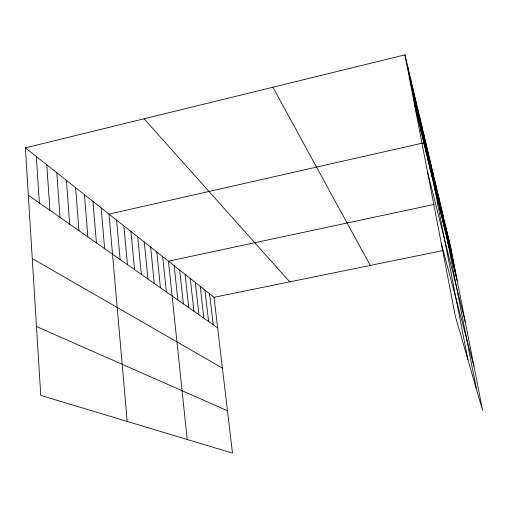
<?xml version="1.0" encoding="UTF-8"?>
<svg xmlns="http://www.w3.org/2000/svg" width="508" height="508" viewBox="0 0 508 508"><rect width="100%" height="100%" fill="white"/><g stroke="black" fill="none" stroke-linecap="round" stroke-linejoin="round"><path stroke-width="0.76" d="M25.4 147.866L214.033 297.294L232.474 453.123L40.754 395.402L25.4 147.866L404.933 54.877L451.002 248.939L482.6 410.4L455.39 316.44L404.933 54.877M434.13 204.419L168.446 261.182L187.204 439.496M437.883 203.619L440.131 203.136L476.345 388.81M214.033 297.294L442.665 250.641M449.491 249.25L451.002 248.939M36.481 326.523L227.457 410.718M32.264 258.521L222.415 368.135M28.334 195.212L217.653 327.844M144.069 118.789L289.719 281.851M272.929 87.217L370.249 265.417M441.287 243.307L473.989 366.382M427.406 171.367L465.347 322.243M414.528 104.635L457.187 280.537M449.948 244.475L456.216 276.517M448.85 239.871L455.206 272.371M447.726 235.121L454.171 268.091M446.564 230.219L453.098 263.671M445.357 225.158L451.993 259.105M444.119 219.926L450.844 254.387M442.83 214.522L449.663 249.511M441.503 208.928L448.437 244.456M438.747 197.32L445.897 233.978M437.318 191.3L444.576 228.536M435.839 185.058L443.211 222.898M434.302 178.594L441.795 217.049M432.714 171.894L440.322 210.979M431.063 164.935L438.791 204.68M429.343 157.709L437.204 198.139M427.565 150.197L435.553 191.332M467.9 359.626L425.71 142.386L109.017 214.103L127.184 421.424M423.78 134.258L432.048 176.873M421.767 125.787L430.181 169.183M419.671 116.954L428.238 161.157M417.481 107.734L426.206 152.781M415.195 98.108L424.085 144.024M412.807 88.036L421.862 134.861M410.305 77.502L419.532 125.26M407.683 66.459L417.093 115.202M209.563 293.751L213.189 324.72M204.959 290.106L208.591 321.5M200.209 286.347L203.854 318.179M195.32 282.473L198.971 314.757M190.284 278.479L193.935 311.233M185.083 274.358L188.735 307.588M179.711 270.11L183.369 303.835M174.174 265.716L177.832 299.949M162.706 256.635L166.357 291.909M156.775 251.936L160.42 287.75M150.641 247.079L154.28 283.451M144.297 242.056L147.923 279M137.738 236.855L141.345 274.39M130.937 231.47L134.531 269.615M123.895 225.889L127.464 264.662M116.592 220.104L120.136 259.531M101.149 207.867L104.623 248.66M92.97 201.39L96.412 242.907M84.474 194.659L87.865 236.919M75.629 187.655L78.962 230.683M66.415 180.353L69.691 224.187M56.813 172.745L60.014 217.411M46.793 164.814L49.917 210.337M36.335 156.528L39.37 202.946"/></g></svg>
